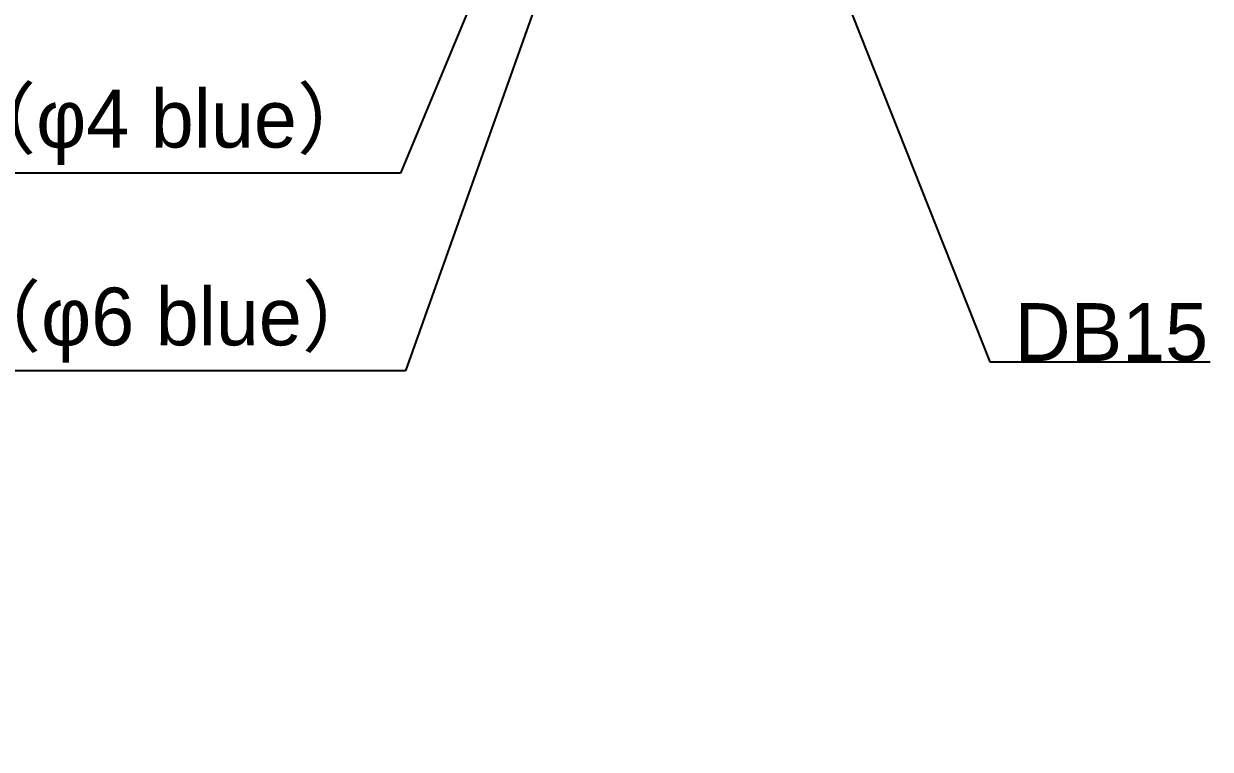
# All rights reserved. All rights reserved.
# Model space of a CAD drawing. Header units: millimetres. Extents: x 4086 to 8300, y 123 to 1549.
# Drawn here: x 6664 to 6807.7, y 676.6 to 764.5 of the extents above; entities that cross this region are included whole.
import ezdxf
from ezdxf import colors
from ezdxf.entities.mleader import LeaderData, LeaderLine
from ezdxf.math import Vec2, Vec3

# ---------------------------------------------------------------- set-up
doc = ezdxf.new("R2010")
doc.units = ezdxf.units.MM
doc.layers.add('多重引线', color=7, linetype='Continuous')
doc.styles.add('思源黑', font='SourceHanSansCN-Normal.ttf')

msp = doc.modelspace()

# ---------------------------------------------------------------- leaders
at = {"layer": '多重引线'}
ml = msp.add_multileader_mtext('Standard', dxfattribs=at)
ml.set_content('{\\C7;user air duct }1（φ4 blue）', style='思源黑')
ml.set_leader_properties()
ml.build(insert=Vec2(0, 0))
ml.multileader.update_dxf_attribs({"text_left_attachment_type": 5, "text_right_attachment_type": 5, "dogleg_length": 1, "arrow_head_size": 6})
ctx = ml.context
ctx.base_point, ctx.char_height, ctx.arrow_head_size, ctx.plane_origin = Vec3(6596.6492, 746.4317), 7, 6, Vec3(6731.0319, 798.0298)
ctx.left_attachment, ctx.right_attachment, ctx.text_align_type = 5, 5, 2
notes = []
notes.append((ctx, [(0, (1, 1, 0), (6709.5912, 746.4317), (-1, 0), 1, [(0, [(6731.0319, 798.0298)], 0, [])])]))
ctx.mtext.insert, ctx.mtext.alignment, ctx.mtext.flow_direction = Vec3(6706.5912, 756.5137), 3, 5
ml = msp.add_multileader_mtext('Standard', dxfattribs=at)
ml.set_content('{\\C7;user air duct }2（φ6 blue）', style='思源黑')
ml.set_leader_properties()
ml.build(insert=Vec2(0, 0))
ml.multileader.update_dxf_attribs({"text_left_attachment_type": 5, "text_right_attachment_type": 5, "dogleg_length": 1, "arrow_head_size": 6})
ctx = ml.context
ctx.base_point, ctx.char_height, ctx.arrow_head_size, ctx.plane_origin = Vec3(6597.2437, 722.4587), 7, 6, Vec3(6733.5566, 788.1113)
ctx.left_attachment, ctx.right_attachment, ctx.text_align_type = 5, 5, 2
notes.append((ctx, [(0, (1, 1, 0), (6710.1857, 722.4587), (-1, 0), 1, [(0, [(6733.5566, 788.1113)], 0, [])])]))
ctx.mtext.insert, ctx.mtext.alignment, ctx.mtext.flow_direction = Vec3(6707.1857, 732.5408), 3, 5
ml = msp.add_multileader_mtext('Standard', dxfattribs=at)
ml.set_content('DB15', style='思源黑')
ml.set_leader_properties()
ml.build(insert=Vec2(0, 0))
ml.multileader.update_dxf_attribs({"text_left_attachment_type": 5, "text_right_attachment_type": 5, "dogleg_length": 1, "arrow_head_size": 6})
ctx = ml.context
ctx.base_point, ctx.char_height, ctx.arrow_head_size, ctx.plane_origin = Vec3(6781.9869, 723.533), 7, 6, Vec3(6755.0938, 788.8616)
ctx.left_attachment, ctx.right_attachment = 5, 5
notes.append((ctx, [(0, (1, 1, 0), (6780.9869, 723.533), (1, 0), 1, [(0, [(6755.0938, 788.8616)], 0, [])])]))
ctx.mtext.insert, ctx.mtext.flow_direction = Vec3(6783.9869, 730.659), 5
for ctx, leaders in notes:
    for number, flags, end, landing, length, lines in leaders:
        leader = LeaderData()
        leader.index, (leader.has_last_leader_line, leader.has_dogleg_vector, leader.attachment_direction) = number, flags
        leader.last_leader_point, leader.dogleg_vector, leader.dogleg_length = Vec3(end), Vec3(landing), length
        for number, points, colour, breaks in lines:
            line = LeaderLine()
            line.index, line.vertices, line.color, line.breaks = number, Vec3.list(points), colors.encode_raw_color(colour), breaks
            leader.lines.append(line)
        ctx.leaders.append(leader)

doc.saveas('drawing.dxf')
